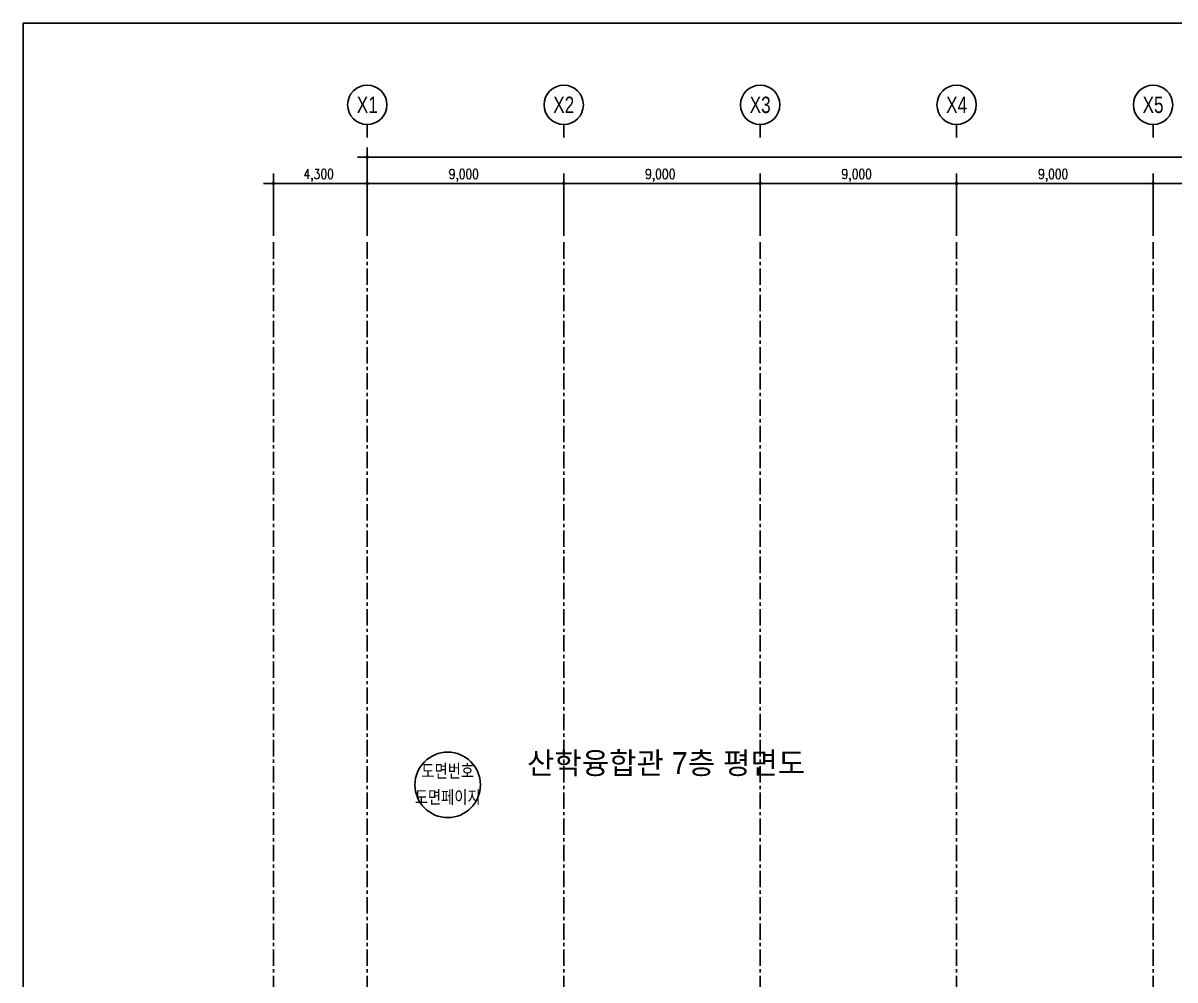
# Model space of a CAD drawing. Extents: x 1198601 to 1325177, y -301855 to -214174.
# Drawn here: x 1198601 to 1251373, y -258014 to -214174 of the extents above; entities that cross this region are included whole.
import ezdxf
from ezdxf.enums import TextEntityAlignment as Align

# ---------------------------------------------------------------- set-up
doc = ezdxf.new("R2010")
doc.units = 0
doc.header["$LTSCALE"] = 600
doc.header["$MEASUREMENT"] = 0
doc.linetypes.add('CEN', pattern=[62, 60, -1, 0, -1])
doc.linetypes.add('CENTER', pattern=[2, 1.25, -0.25, 0.25, -0.25])
doc.layers.get('0').update_dxf_attribs({"linetype": 'CONTINUOUS'})
for name, color, linetype in [('CEN', 1, 'CENTER'), ('DIM', 9, 'CONTINUOUS'), ('WALLLL', 7, 'CONTINUOUS')]:
    doc.layers.add(name, color=color, linetype=linetype)
doc.styles.add('AT3', font='romans.shx', dxfattribs={"width": 0.8, "bigfont": 'whgtxt.shx'})
doc.styles.add('BUBBLE', font='Dotum.ttf', dxfattribs={"width": 0.8})
doc.styles.add('DT6', font='Dotum.ttf')
doc.styles.add('T3', font='Dotum.ttf', dxfattribs={"width": 0.8})

msp = doc.modelspace()

# ---------------------------------------------------------------- linework, layer by layer
msp.add_circle((1218056, -249075), 1500)
at = {"color": 0, "linetype": 'ByBlock'}
for centre, start, end in [((1214370, -220320), 0, 180), ((1214370, -220320), 180, 0), ((1210070, -221520), 0, 180), ((1210070, -221520), 180, 0), ((1214370, -221520), 0, 180), ((1214370, -221520), 0, 180), ((1214370, -221520), 180, 0), ((1214370, -221520), 180, 0), ((1223370, -221520), 0, 180), ((1223370, -221520), 0, 180), ((1223370, -221520), 180, 0), ((1223370, -221520), 180, 0), ((1232370, -221520), 0, 180), ((1232370, -221520), 0, 180), ((1232370, -221520), 180, 0), ((1232370, -221520), 180, 0), ((1241370, -221520), 0, 180), ((1241370, -221520), 0, 180), ((1241370, -221520), 180, 0), ((1241370, -221520), 180, 0), ((1250370, -221520), 0, 180), ((1250370, -221520), 0, 180), ((1250370, -221520), 180, 0), ((1250370, -221520), 180, 0)]:
    msp.add_arc(centre, 46.9, start, end, dxfattribs=at)
at = {"layer": 'CEN'}
for p, q in [((1210070, -224220), (1210070, -297451)), ((1214370, -224220), (1214370, -297451)), ((1223370, -224220), (1223370, -297451)), ((1232370, -224220), (1232370, -297451)), ((1241370, -224220), (1241370, -297451)), ((1250370, -224220), (1250370, -297451))]:
    msp.add_line(p, q, dxfattribs=at)
at = {"layer": 'DIM'}
for p, q in [((1214370, -219420), (1214370, -218820)), ((1223370, -219420), (1223370, -218820)), ((1232370, -219420), (1232370, -218820)), ((1241370, -219420), (1241370, -218820)), ((1250370, -219420), (1250370, -218820)), ((1214370, -223920), (1214370, -219870)), ((1213920, -220320), (1308820, -220320)), ((1210070, -223920), (1210070, -221070)), ((1214370, -223920), (1214370, -221070)), ((1214370, -223920), (1214370, -221070)), ((1223370, -223920), (1223370, -221070)), ((1223370, -223920), (1223370, -221070)), ((1232370, -223920), (1232370, -221070)), ((1232370, -223920), (1232370, -221070)), ((1241370, -223920), (1241370, -221070)), ((1241370, -223920), (1241370, -221070)), ((1250370, -223920), (1250370, -221070)), ((1250370, -223920), (1250370, -221070)), ((1209620, -221520), (1214820, -221520)), ((1213920, -221520), (1223820, -221520)), ((1222920, -221520), (1232820, -221520)), ((1231920, -221520), (1241820, -221520)), ((1240920, -221520), (1250820, -221520)), ((1249920, -221520), (1259820, -221520))]:
    msp.add_line(p, q, dxfattribs=at)
for centre in [(1214370, -217920), (1223370, -217920), (1232370, -217920), (1241370, -217920), (1250370, -217920)]:
    msp.add_circle(centre, 900, dxfattribs=at)
at = {"layer": 'WALLLL'}
for p, q in [((1198601, -214174), (1325177, -214174)), ((1198601, -301855), (1198601, -214174))]:
    msp.add_line(p, q, dxfattribs=at)

# ---------------------------------------------------------------- texts
at = {"style": 'T3', "width": 0.8}
for tag, text, p in [('도면번호', '2', (1218056, -248437)), ('도면페이지', 'A2-05', (1218056, -249637))]:
    msp.add_attdef(tag, text=text, height=600, dxfattribs=at).set_placement(p, align=Align.MIDDLE_CENTER)
at = {"layer": 'DIM', "style": 'BUBBLE', "width": 0.8}
for s, p in [('X1', (1214370, -217920)), ('X2', (1223370, -217920)), ('X3', (1232370, -217920)), ('X4', (1241370, -217920)), ('X5', (1250370, -217920))]:
    msp.add_text(s, height=750, dxfattribs=at).set_placement(p, align=Align.MIDDLE_CENTER)
at = {"layer": 'DIM', "linetype": 'CEN', "style": 'AT3', "width": 0.8}
for s, p in [('4,300', (1211449, -221314)), ('9,000', (1218099, -221314)), ('9,000', (1227099, -221314)), ('9,000', (1236099, -221314)), ('9,000', (1245099, -221314))]:
    msp.add_text(s, height=450, dxfattribs=at).set_placement(p)
at = {"layer": 'WALLLL', "style": 'DT6'}
msp.add_text('산학융합관 7층 평면도', height=1000, dxfattribs=at).set_placement((1234434, -248077), align=Align.MIDDLE_RIGHT)

doc.saveas('drawing.dxf')
